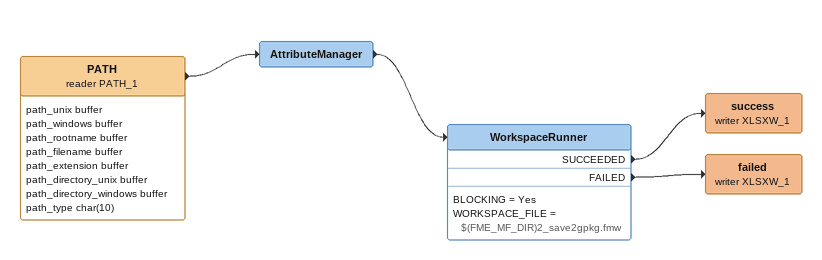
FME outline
PATH (reader PATH_1)
    attributes: path_unix buffer, path_windows buffer, path_rootname buffer, path_filename buffer, path_extension buffer, path_directory_unix buffer, path_directory_windows buffer, path_type char(10)
    -> AttributeManager
AttributeManager
    -> WorkspaceRunner
WorkspaceRunner
    BLOCKING = Yes
    WORKSPACE_FILE = $(FME_MF_DIR)2_save2gpkg.fmw
    SUCCEEDED -> success (writer XLSXW_1)
    FAILED -> failed (writer XLSXW_1)
success (writer XLSXW_1)
failed (writer XLSXW_1)
